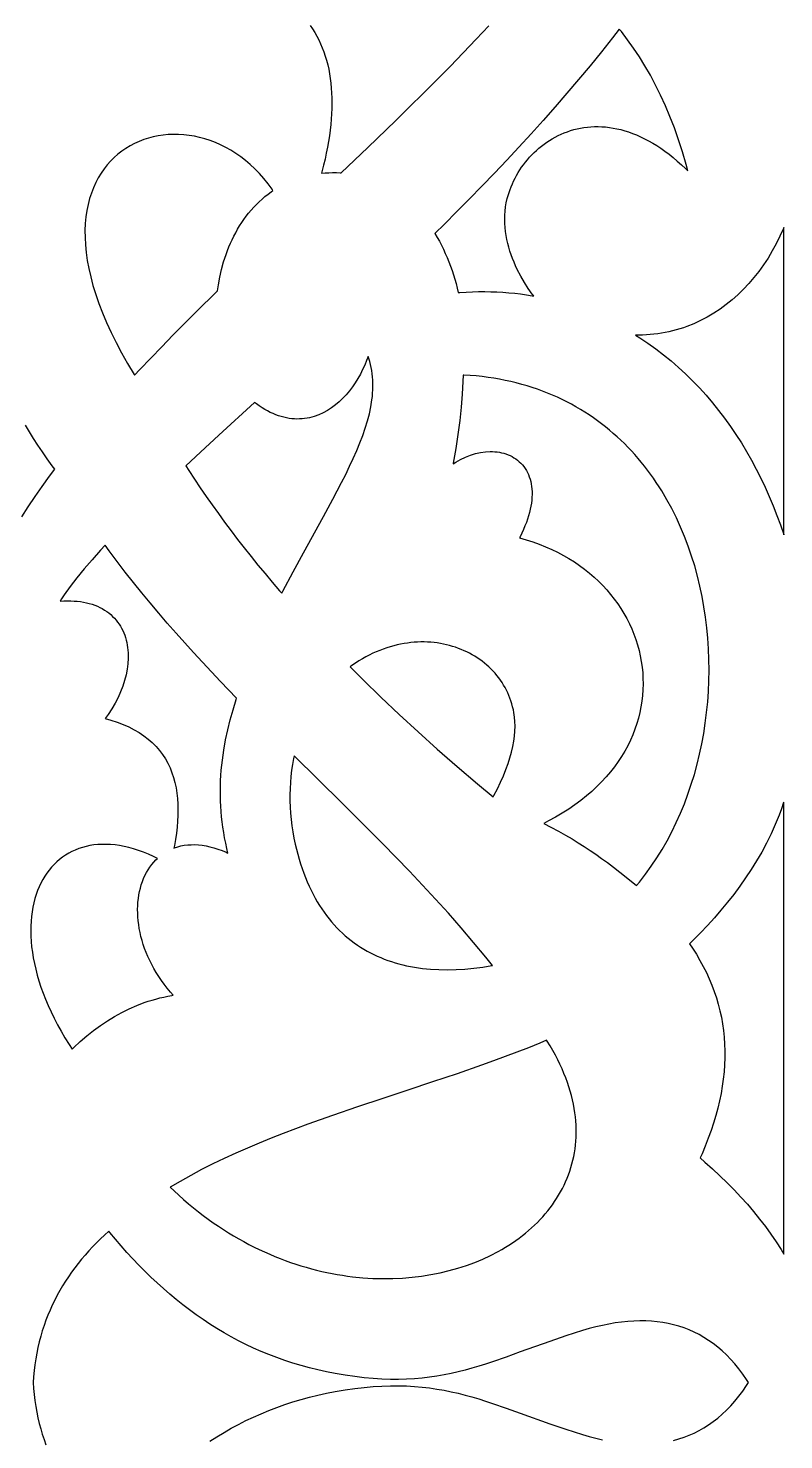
# Model space of a CAD drawing. Extents: x -340 to 340, y -265 to 265.
# Drawn here: x -258.3 to -230.4, y -87.5 to -35.4 of the extents above; entities that cross this region are included whole.
import ezdxf

# ---------------------------------------------------------------- set-up
doc = ezdxf.new("R2010")
doc.units = 0
doc.layers.add('LAYER_1', color=18, linetype='CONTINUOUS')

msp = doc.modelspace()

# ---------------------------------------------------------------- linework, layer by layer
at = {"layer": 'LAYER_1'}
for points in [[(-247.907, -35.26), (-247.82, -35.387), (-247.737, -35.518), (-247.66, -35.653), (-247.588, -35.792), (-247.52, -35.936), (-247.458, -36.083), (-247.401, -36.233), (-247.349, -36.388), (-247.302, -36.546), (-247.26, -36.708), (-247.223, -36.873), (-247.191, -37.042), (-247.164, -37.215), (-247.143, -37.39), (-247.126, -37.57), (-247.114, -37.752), (-247.107, -37.938), (-247.105, -38.128), (-247.108, -38.32), (-247.116, -38.516), (-247.129, -38.715), (-247.147, -38.917), (-247.17, -39.123), (-247.197, -39.331), (-247.23, -39.543), (-247.268, -39.757), (-247.31, -39.975), (-247.358, -40.196), (-247.41, -40.421), (-247.489, -40.716), (-247.359, -40.704), (-247.217, -40.695), (-247.077, -40.69), (-246.939, -40.69), (-246.802, -40.694), (-246.758, -40.697), (-245.779, -39.763), (-244.748, -38.767), (-244.238, -38.269), (-243.733, -37.77), (-243.234, -37.271), (-242.741, -36.771), (-242.255, -36.27), (-241.777, -35.77), (-241.307, -35.269)], [(-258.555, -53.395), (-258.314, -53.021), (-258.062, -52.647), (-257.801, -52.272), (-257.53, -51.898), (-257.338, -51.642), (-257.437, -51.507), (-257.616, -51.253), (-257.79, -51.001), (-257.956, -50.751), (-258.117, -50.503), (-258.271, -50.256), (-258.419, -50.011)], [(-234.49, -87.482), (-234.295, -87.427), (-234.103, -87.364), (-233.916, -87.291), (-233.731, -87.209), (-233.551, -87.118), (-233.373, -87.017), (-233.2, -86.907), (-233.029, -86.786), (-232.862, -86.656), (-232.699, -86.516), (-232.539, -86.366), (-232.382, -86.205), (-232.229, -86.034), (-232.08, -85.852), (-231.934, -85.66), (-231.792, -85.456), (-231.722, -85.347), (-231.792, -85.238), (-231.934, -85.035), (-232.08, -84.843), (-232.229, -84.661), (-232.382, -84.49), (-232.539, -84.329), (-232.699, -84.179), (-232.862, -84.039), (-233.029, -83.909), (-233.2, -83.789), (-233.373, -83.679), (-233.551, -83.578), (-233.731, -83.487), (-233.916, -83.405), (-234.103, -83.332), (-234.295, -83.269), (-234.49, -83.214), (-234.688, -83.168), (-234.891, -83.132), (-235.097, -83.104), (-235.306, -83.084), (-235.52, -83.074), (-235.737, -83.072), (-235.957, -83.078), (-236.182, -83.093), (-236.409, -83.116), (-236.641, -83.148), (-236.876, -83.188), (-237.115, -83.236), (-237.357, -83.293), (-237.602, -83.357), (-237.851, -83.43), (-238.166, -83.528), (-238.471, -83.628), (-239.057, -83.827), (-240.149, -84.219), (-240.667, -84.405), (-241.175, -84.581), (-241.428, -84.664), (-241.68, -84.743), (-241.933, -84.817), (-242.187, -84.887), (-242.442, -84.952), (-242.701, -85.011), (-242.962, -85.064), (-243.228, -85.111), (-243.499, -85.15), (-243.775, -85.183), (-244.057, -85.207), (-244.345, -85.224), (-244.642, -85.232), (-244.946, -85.231), (-245.259, -85.22), (-245.582, -85.2), (-245.915, -85.17), (-246.259, -85.129), (-246.614, -85.078), (-246.982, -85.015), (-247.304, -84.953), (-247.621, -84.883), (-247.933, -84.806), (-248.241, -84.722), (-248.544, -84.631), (-248.844, -84.533), (-249.138, -84.428), (-249.429, -84.316), (-249.715, -84.198), (-249.997, -84.073), (-250.276, -83.942), (-250.55, -83.804), (-250.82, -83.659), (-251.087, -83.508), (-251.349, -83.352), (-251.608, -83.188), (-251.863, -83.019), (-252.115, -82.844), (-252.363, -82.663), (-252.608, -82.476), (-252.85, -82.283), (-253.088, -82.084), (-253.323, -81.88), (-253.555, -81.671), (-253.783, -81.455), (-254.009, -81.235), (-254.232, -81.009), (-254.452, -80.778), (-254.67, -80.541), (-254.884, -80.3), (-255.096, -80.053), (-255.306, -79.803), (-255.341, -79.76), (-255.344, -79.763), (-255.499, -79.904), (-255.649, -80.047), (-255.796, -80.192), (-255.939, -80.34), (-256.079, -80.49), (-256.214, -80.642), (-256.346, -80.797), (-256.473, -80.954), (-256.596, -81.114), (-256.715, -81.276), (-256.83, -81.441), (-256.941, -81.608), (-257.047, -81.778), (-257.149, -81.951), (-257.246, -82.127), (-257.339, -82.305), (-257.427, -82.486), (-257.51, -82.671), (-257.589, -82.858), (-257.662, -83.048), (-257.731, -83.242), (-257.795, -83.438), (-257.853, -83.638), (-257.907, -83.841), (-257.955, -84.047), (-257.998, -84.257), (-258.036, -84.47), (-258.068, -84.687), (-258.095, -84.907), (-258.116, -85.131), (-258.13, -85.347), (-258.116, -85.564), (-258.095, -85.788), (-258.068, -86.008), (-258.036, -86.225), (-257.998, -86.438), (-257.955, -86.648), (-257.907, -86.854), (-257.853, -87.057), (-257.795, -87.257), (-257.731, -87.454), (-257.662, -87.647)], [(-251.608, -87.507), (-251.349, -87.344), (-251.087, -87.187), (-250.82, -87.036), (-250.55, -86.891), (-250.276, -86.753), (-249.997, -86.622), (-249.715, -86.497), (-249.429, -86.378), (-249.138, -86.267), (-248.844, -86.162), (-248.545, -86.064), (-248.241, -85.973), (-247.933, -85.888), (-247.621, -85.811), (-247.304, -85.741), (-246.982, -85.679), (-246.614, -85.616), (-246.259, -85.565), (-245.915, -85.524), (-245.582, -85.494), (-245.259, -85.474), (-244.946, -85.464), (-244.641, -85.463), (-244.345, -85.471), (-244.057, -85.488), (-243.775, -85.513), (-243.499, -85.545), (-243.228, -85.585), (-242.962, -85.632), (-242.701, -85.685), (-242.442, -85.744), (-242.187, -85.809), (-241.933, -85.879), (-241.68, -85.953), (-241.428, -86.032), (-241.175, -86.115), (-240.667, -86.29), (-240.149, -86.477), (-239.057, -86.868), (-238.471, -87.068), (-238.166, -87.167), (-237.851, -87.265), (-237.602, -87.338), (-237.357, -87.403), (-237.115, -87.459)]]:
    msp.add_lwpolyline(points, dxfattribs=at)
for points in [[(-240.695, -42.865), (-240.711, -42.716), (-240.721, -42.565), (-240.724, -42.414), (-240.721, -42.261), (-240.71, -42.108), (-240.691, -41.955), (-240.665, -41.802), (-240.63, -41.65), (-240.6, -41.539), (-240.566, -41.429), (-240.528, -41.32), (-240.487, -41.213), (-240.442, -41.106), (-240.394, -41.001), (-240.342, -40.896), (-240.286, -40.794), (-240.227, -40.692), (-240.165, -40.593), (-240.099, -40.495), (-240.031, -40.399), (-239.958, -40.305), (-239.883, -40.214), (-239.805, -40.124), (-239.724, -40.037), (-239.639, -39.952), (-239.552, -39.871), (-239.462, -39.791), (-239.369, -39.715), (-239.273, -39.642), (-239.175, -39.572), (-239.073, -39.505), (-238.97, -39.442), (-238.863, -39.382), (-238.754, -39.326), (-238.643, -39.274), (-238.529, -39.226), (-238.412, -39.182), (-238.294, -39.142), (-238.173, -39.106), (-238.05, -39.075), (-237.925, -39.049), (-237.798, -39.028), (-237.67, -39.011), (-237.539, -39), (-237.406, -38.994), (-237.272, -38.993), (-237.137, -38.997), (-236.999, -39.007), (-236.861, -39.023), (-236.721, -39.045), (-236.579, -39.072), (-236.437, -39.106), (-236.293, -39.145), (-236.149, -39.191), (-236.003, -39.243), (-235.856, -39.302), (-235.709, -39.367), (-235.561, -39.439), (-235.412, -39.517), (-235.262, -39.602), (-235.112, -39.695), (-234.962, -39.794), (-234.81, -39.9), (-234.659, -40.014), (-234.507, -40.135), (-234.354, -40.264), (-234.202, -40.4), (-234.049, -40.544), (-233.966, -40.625), (-234.028, -40.391), (-234.164, -39.926), (-234.309, -39.476), (-234.462, -39.043), (-234.623, -38.624), (-234.793, -38.221), (-234.97, -37.833), (-235.155, -37.458), (-235.347, -37.098), (-235.547, -36.751), (-235.754, -36.417), (-235.968, -36.095), (-236.189, -35.786), (-236.416, -35.489), (-236.493, -35.395), (-236.743, -35.717), (-237.154, -36.235), (-237.573, -36.748), (-237.997, -37.258), (-238.427, -37.764), (-238.863, -38.266), (-239.304, -38.764), (-239.749, -39.258), (-240.198, -39.747), (-240.65, -40.233), (-241.106, -40.714), (-241.564, -41.191), (-242.024, -41.664), (-242.486, -42.132), (-242.949, -42.596), (-243.299, -42.942), (-243.216, -43.083), (-243.137, -43.226), (-243.06, -43.372), (-242.987, -43.521), (-242.917, -43.672), (-242.85, -43.826), (-242.787, -43.982), (-242.727, -44.139), (-242.67, -44.299), (-242.617, -44.461), (-242.567, -44.624), (-242.52, -44.789), (-242.476, -44.957), (-242.439, -45.12), (-242.38, -45.115), (-242.148, -45.1), (-241.918, -45.09), (-241.689, -45.084), (-241.462, -45.083), (-241.237, -45.087), (-241.013, -45.095), (-240.791, -45.107), (-240.571, -45.124), (-240.353, -45.145), (-240.136, -45.17), (-239.921, -45.2), (-239.708, -45.234), (-239.654, -45.243), (-239.707, -45.175), (-239.853, -44.967), (-239.996, -44.745), (-240.133, -44.509), (-240.261, -44.261), (-240.322, -44.131), (-240.38, -43.999), (-240.434, -43.865), (-240.485, -43.728), (-240.531, -43.589), (-240.574, -43.448), (-240.612, -43.305), (-240.645, -43.16), (-240.672, -43.013)], [(-255.628, -40.715), (-255.731, -40.884), (-255.824, -41.062), (-255.909, -41.249), (-255.985, -41.446), (-256.051, -41.652), (-256.107, -41.867), (-256.152, -42.092), (-256.186, -42.326), (-256.209, -42.57), (-256.22, -42.823), (-256.219, -43.086), (-256.205, -43.358), (-256.177, -43.64), (-256.136, -43.931), (-256.08, -44.231), (-256.01, -44.541), (-255.925, -44.859), (-255.824, -45.187), (-255.707, -45.524), (-255.574, -45.87), (-255.424, -46.225), (-255.257, -46.589), (-255.072, -46.962), (-254.868, -47.343), (-254.646, -47.733), (-254.4, -48.141), (-254.387, -48.167), (-254.192, -47.957), (-253.793, -47.536), (-253.387, -47.115), (-252.975, -46.694), (-252.135, -45.85), (-251.325, -45.054), (-251.296, -44.838), (-251.245, -44.551), (-251.18, -44.266), (-251.102, -43.985), (-251.011, -43.708), (-250.96, -43.57), (-250.906, -43.435), (-250.849, -43.301), (-250.788, -43.169), (-250.723, -43.038), (-250.656, -42.91), (-250.585, -42.784), (-250.51, -42.66), (-250.432, -42.538), (-250.351, -42.419), (-250.266, -42.303), (-250.178, -42.189), (-250.086, -42.079), (-249.991, -41.971), (-249.892, -41.867), (-249.79, -41.766), (-249.684, -41.669), (-249.575, -41.575), (-249.462, -41.485), (-249.346, -41.4), (-249.279, -41.354), (-249.312, -41.304), (-249.462, -41.1), (-249.618, -40.908), (-249.779, -40.726), (-249.945, -40.556), (-250.116, -40.396), (-250.291, -40.248), (-250.47, -40.111), (-250.652, -39.984), (-250.837, -39.868), (-251.024, -39.763), (-251.214, -39.668), (-251.406, -39.584), (-251.599, -39.51), (-251.793, -39.447), (-251.987, -39.394), (-252.182, -39.351), (-252.377, -39.319), (-252.571, -39.296), (-252.764, -39.284), (-252.955, -39.282), (-253.145, -39.29), (-253.333, -39.307), (-253.518, -39.335), (-253.7, -39.372), (-253.878, -39.419), (-254.053, -39.475), (-254.224, -39.541), (-254.391, -39.617), (-254.552, -39.702), (-254.709, -39.796), (-254.859, -39.899), (-255.004, -40.012), (-255.143, -40.134), (-255.275, -40.266), (-255.4, -40.406), (-255.518, -40.556)], [(-230.422, -42.715), (-230.436, -42.75), (-230.563, -43.037), (-230.7, -43.315), (-230.847, -43.584), (-231.003, -43.844), (-231.167, -44.095), (-231.34, -44.336), (-231.522, -44.567), (-231.712, -44.788), (-231.909, -44.998), (-232.114, -45.198), (-232.327, -45.386), (-232.547, -45.563), (-232.773, -45.729), (-233.006, -45.882), (-233.246, -46.023), (-233.491, -46.151), (-233.742, -46.267), (-233.998, -46.368), (-234.129, -46.415), (-234.261, -46.457), (-234.394, -46.496), (-234.528, -46.532), (-234.663, -46.564), (-234.799, -46.592), (-234.936, -46.617), (-235.074, -46.638), (-235.213, -46.655), (-235.354, -46.669), (-235.495, -46.679), (-235.637, -46.685), (-235.779, -46.687), (-235.89, -46.686), (-235.734, -46.783), (-235.435, -46.984), (-235.143, -47.194), (-234.858, -47.413), (-234.58, -47.641), (-234.308, -47.878), (-234.044, -48.123), (-233.786, -48.377), (-233.536, -48.638), (-233.293, -48.908), (-233.057, -49.184), (-232.828, -49.468), (-232.607, -49.759), (-232.393, -50.056), (-232.186, -50.36), (-231.987, -50.67), (-231.796, -50.986), (-231.612, -51.308), (-231.436, -51.634), (-231.267, -51.966), (-231.107, -52.303), (-230.955, -52.645), (-230.81, -52.991), (-230.673, -53.341), (-230.545, -53.695), (-230.425, -54.052), (-230.422, -54.062)], [(-245.6, -48.83), (-245.592, -48.708), (-245.589, -48.587), (-245.589, -48.467), (-245.594, -48.349), (-245.602, -48.231), (-245.615, -48.115), (-245.632, -47.999), (-245.653, -47.885), (-245.679, -47.771), (-245.709, -47.658), (-245.743, -47.547), (-245.769, -47.474), (-245.823, -47.623), (-245.893, -47.793), (-245.97, -47.961), (-246.054, -48.126), (-246.145, -48.288), (-246.243, -48.445), (-246.348, -48.598), (-246.459, -48.746), (-246.578, -48.887), (-246.702, -49.021), (-246.834, -49.148), (-246.972, -49.265), (-247.117, -49.374), (-247.268, -49.471), (-247.425, -49.558), (-247.588, -49.632), (-247.756, -49.692), (-247.845, -49.717), (-247.933, -49.739), (-248.022, -49.756), (-248.113, -49.77), (-248.205, -49.779), (-248.298, -49.784), (-248.393, -49.785), (-248.488, -49.781), (-248.584, -49.773), (-248.681, -49.761), (-248.779, -49.744), (-248.877, -49.722), (-248.976, -49.695), (-249.076, -49.663), (-249.176, -49.627), (-249.276, -49.586), (-249.378, -49.539), (-249.479, -49.488), (-249.581, -49.431), (-249.684, -49.369), (-249.786, -49.302), (-249.889, -49.229), (-249.96, -49.176), (-251.274, -50.377), (-251.96, -51.008), (-252.498, -51.509), (-252.384, -51.688), (-252.176, -52.006), (-251.963, -52.324), (-251.746, -52.641), (-251.523, -52.958), (-251.296, -53.276), (-251.064, -53.593), (-250.827, -53.909), (-250.586, -54.226), (-250.339, -54.543), (-250.088, -54.859), (-249.833, -55.175), (-249.573, -55.491), (-249.308, -55.807), (-249.038, -56.123), (-248.956, -56.217), (-248.916, -56.14), (-248.539, -55.421), (-248.159, -54.722), (-247.419, -53.385), (-247.071, -52.747), (-246.746, -52.129), (-246.594, -51.827), (-246.45, -51.53), (-246.314, -51.238), (-246.188, -50.951), (-246.072, -50.669), (-245.966, -50.392), (-245.873, -50.119), (-245.791, -49.851), (-245.722, -49.589), (-245.667, -49.331), (-245.626, -49.077), (-245.611, -48.954)], [(-238.261, -49.242), (-238.431, -49.152), (-238.605, -49.066), (-238.781, -48.983), (-238.96, -48.904), (-239.142, -48.828), (-239.327, -48.756), (-239.515, -48.688), (-239.706, -48.623), (-239.899, -48.563), (-240.096, -48.506), (-240.296, -48.453), (-240.499, -48.404), (-240.705, -48.359), (-240.914, -48.318), (-241.125, -48.281), (-241.34, -48.249), (-241.558, -48.221), (-241.779, -48.197), (-242.003, -48.177), (-242.23, -48.162), (-242.26, -48.161), (-242.268, -48.406), (-242.294, -48.871), (-242.334, -49.35), (-242.386, -49.844), (-242.452, -50.352), (-242.531, -50.874), (-242.625, -51.411), (-242.631, -51.44), (-242.533, -51.377), (-242.351, -51.275), (-242.168, -51.189), (-241.984, -51.117), (-241.8, -51.062), (-241.618, -51.021), (-241.438, -50.996), (-241.263, -50.986), (-241.174, -50.987), (-241.088, -50.992), (-241.003, -51.001), (-240.919, -51.014), (-240.837, -51.03), (-240.756, -51.051), (-240.677, -51.075), (-240.6, -51.104), (-240.525, -51.137), (-240.452, -51.173), (-240.382, -51.214), (-240.314, -51.259), (-240.249, -51.307), (-240.187, -51.36), (-240.128, -51.417), (-240.072, -51.477), (-240.02, -51.541), (-239.971, -51.609), (-239.926, -51.681), (-239.886, -51.756), (-239.849, -51.834), (-239.816, -51.915), (-239.788, -52), (-239.764, -52.088), (-239.745, -52.178), (-239.73, -52.272), (-239.72, -52.368), (-239.714, -52.467), (-239.713, -52.569), (-239.717, -52.673), (-239.726, -52.78), (-239.739, -52.89), (-239.758, -53.002), (-239.781, -53.117), (-239.81, -53.235), (-239.843, -53.355), (-239.882, -53.477), (-239.926, -53.603), (-239.976, -53.73), (-240.031, -53.861), (-240.092, -53.994), (-240.158, -54.13), (-240.182, -54.176), (-239.931, -54.246), (-239.686, -54.323), (-239.448, -54.408), (-239.216, -54.5), (-238.99, -54.599), (-238.771, -54.705), (-238.558, -54.817), (-238.352, -54.936), (-238.153, -55.061), (-237.961, -55.193), (-237.775, -55.329), (-237.597, -55.472), (-237.426, -55.619), (-237.262, -55.772), (-237.105, -55.93), (-236.956, -56.092), (-236.813, -56.259), (-236.679, -56.43), (-236.552, -56.605), (-236.433, -56.784), (-236.321, -56.967), (-236.218, -57.153), (-236.122, -57.342), (-236.034, -57.534), (-235.955, -57.728), (-235.883, -57.926), (-235.82, -58.125), (-235.765, -58.326), (-235.719, -58.53), (-235.681, -58.735), (-235.652, -58.941), (-235.631, -59.148), (-235.619, -59.356), (-235.616, -59.565), (-235.622, -59.775), (-235.637, -59.984), (-235.66, -60.194), (-235.693, -60.403), (-235.735, -60.612), (-235.787, -60.82), (-235.847, -61.027), (-235.918, -61.233), (-235.997, -61.438), (-236.086, -61.641), (-236.185, -61.842), (-236.293, -62.041), (-236.411, -62.237), (-236.538, -62.431), (-236.676, -62.622), (-236.823, -62.811), (-236.98, -62.995), (-237.147, -63.177), (-237.324, -63.354), (-237.511, -63.528), (-237.708, -63.698), (-237.915, -63.863), (-238.132, -64.024), (-238.36, -64.18), (-238.598, -64.331), (-238.846, -64.476), (-239.104, -64.617), (-239.285, -64.708), (-239.019, -64.847), (-238.741, -64.999), (-238.482, -65.144), (-238.238, -65.285), (-238.007, -65.424), (-237.785, -65.564), (-237.569, -65.705), (-237.357, -65.85), (-237.145, -66.001), (-236.93, -66.159), (-236.709, -66.327), (-236.24, -66.698), (-235.861, -67.007), (-235.752, -66.875), (-235.638, -66.733), (-235.528, -66.589), (-235.312, -66.291), (-235.108, -65.986), (-234.913, -65.671), (-234.728, -65.349), (-234.554, -65.019), (-234.39, -64.681), (-234.236, -64.337), (-234.092, -63.986), (-233.959, -63.63), (-233.836, -63.268), (-233.723, -62.901), (-233.621, -62.529), (-233.53, -62.153), (-233.448, -61.774), (-233.378, -61.391), (-233.318, -61.006), (-233.269, -60.618), (-233.23, -60.228), (-233.202, -59.838), (-233.185, -59.446), (-233.178, -59.054), (-233.183, -58.661), (-233.198, -58.27), (-233.224, -57.879), (-233.26, -57.49), (-233.308, -57.102), (-233.367, -56.717), (-233.436, -56.334), (-233.517, -55.955), (-233.608, -55.58), (-233.711, -55.208), (-233.824, -54.841), (-233.948, -54.48), (-234.084, -54.123), (-234.23, -53.773), (-234.388, -53.429), (-234.557, -53.092), (-234.737, -52.762), (-234.928, -52.439), (-235.027, -52.282), (-235.13, -52.126), (-235.235, -51.973), (-235.343, -51.821), (-235.453, -51.672), (-235.567, -51.525), (-235.683, -51.38), (-235.803, -51.238), (-235.925, -51.098), (-236.049, -50.961), (-236.177, -50.826), (-236.307, -50.694), (-236.441, -50.565), (-236.577, -50.438), (-236.716, -50.315), (-236.857, -50.194), (-237.002, -50.076), (-237.149, -49.96), (-237.299, -49.848), (-237.452, -49.739), (-237.608, -49.633), (-237.767, -49.531), (-237.929, -49.431), (-238.093, -49.335)], [(-252.937, -65.62), (-252.912, -65.61), (-252.796, -65.573), (-252.677, -65.542), (-252.555, -65.519), (-252.429, -65.503), (-252.299, -65.495), (-252.167, -65.494), (-252.031, -65.501), (-251.893, -65.516), (-251.752, -65.538), (-251.608, -65.569), (-251.462, -65.608), (-251.313, -65.655), (-251.161, -65.71), (-251.007, -65.773), (-250.942, -65.803), (-250.981, -65.642), (-251.025, -65.443), (-251.064, -65.245), (-251.099, -65.048), (-251.129, -64.852), (-251.155, -64.657), (-251.177, -64.463), (-251.194, -64.27), (-251.207, -64.077), (-251.216, -63.886), (-251.221, -63.695), (-251.223, -63.505), (-251.22, -63.315), (-251.213, -63.126), (-251.202, -62.937), (-251.188, -62.749), (-251.17, -62.562), (-251.149, -62.374), (-251.096, -62.001), (-251.029, -61.629), (-250.95, -61.257), (-250.858, -60.885), (-250.755, -60.513), (-250.641, -60.143), (-250.623, -60.084), (-251.214, -59.471), (-251.88, -58.765), (-252.209, -58.407), (-252.536, -58.047), (-252.86, -57.684), (-253.181, -57.317), (-253.499, -56.948), (-253.814, -56.575), (-254.125, -56.198), (-254.432, -55.817), (-254.736, -55.432), (-255.035, -55.042), (-255.33, -54.648), (-255.476, -54.447), (-255.645, -54.63), (-255.958, -54.98), (-256.249, -55.32), (-256.517, -55.649), (-256.762, -55.968), (-256.984, -56.276), (-257.085, -56.425), (-257.139, -56.509), (-257.003, -56.501), (-256.874, -56.497), (-256.747, -56.498), (-256.624, -56.503), (-256.505, -56.513), (-256.389, -56.526), (-256.276, -56.544), (-256.167, -56.567), (-256.061, -56.593), (-255.958, -56.623), (-255.859, -56.658), (-255.764, -56.696), (-255.672, -56.738), (-255.584, -56.784), (-255.499, -56.834), (-255.419, -56.887), (-255.342, -56.944), (-255.268, -57.005), (-255.199, -57.068), (-255.134, -57.135), (-255.072, -57.204), (-255.015, -57.277), (-254.961, -57.352), (-254.912, -57.43), (-254.866, -57.51), (-254.825, -57.592), (-254.788, -57.677), (-254.754, -57.764), (-254.725, -57.852), (-254.699, -57.942), (-254.677, -58.034), (-254.659, -58.127), (-254.645, -58.224), (-254.628, -58.415), (-254.625, -58.613), (-254.637, -58.815), (-254.664, -59.019), (-254.704, -59.226), (-254.758, -59.435), (-254.825, -59.645), (-254.906, -59.856), (-255.001, -60.067), (-255.108, -60.277), (-255.229, -60.485), (-255.363, -60.691), (-255.472, -60.843), (-255.272, -60.898), (-255.037, -60.974), (-254.814, -61.058), (-254.604, -61.15), (-254.407, -61.251), (-254.221, -61.359), (-254.047, -61.475), (-253.885, -61.599), (-253.736, -61.73), (-253.597, -61.869), (-253.471, -62.014), (-253.356, -62.167), (-253.253, -62.326), (-253.161, -62.491), (-253.079, -62.662), (-253.009, -62.838), (-252.949, -63.02), (-252.899, -63.206), (-252.859, -63.397), (-252.828, -63.592), (-252.806, -63.792), (-252.793, -63.996), (-252.788, -64.204), (-252.792, -64.416), (-252.803, -64.631), (-252.822, -64.85), (-252.847, -65.072), (-252.88, -65.298), (-252.919, -65.528)], [(-242.539, -58.211), (-242.648, -58.176), (-242.758, -58.144), (-242.871, -58.116), (-242.984, -58.091), (-243.1, -58.069), (-243.216, -58.051), (-243.334, -58.036), (-243.453, -58.025), (-243.573, -58.018), (-243.695, -58.014), (-243.817, -58.014), (-243.94, -58.017), (-244.065, -58.025), (-244.189, -58.036), (-244.315, -58.052), (-244.441, -58.071), (-244.568, -58.094), (-244.696, -58.122), (-244.823, -58.153), (-244.951, -58.189), (-245.08, -58.229), (-245.208, -58.274), (-245.337, -58.323), (-245.466, -58.376), (-245.595, -58.433), (-245.723, -58.496), (-245.852, -58.563), (-245.98, -58.634), (-246.108, -58.71), (-246.236, -58.791), (-246.363, -58.877), (-246.434, -58.928), (-245.952, -59.412), (-245.292, -60.054), (-244.616, -60.694), (-243.923, -61.332), (-243.212, -61.97), (-242.483, -62.607), (-241.734, -63.246), (-241.151, -63.732), (-241.126, -63.685), (-240.996, -63.434), (-240.88, -63.191), (-240.775, -62.954), (-240.682, -62.725), (-240.601, -62.502), (-240.532, -62.285), (-240.474, -62.076), (-240.427, -61.872), (-240.391, -61.676), (-240.365, -61.485), (-240.349, -61.301), (-240.344, -61.123), (-240.348, -60.951), (-240.362, -60.784), (-240.385, -60.622), (-240.406, -60.513), (-240.431, -60.404), (-240.461, -60.297), (-240.494, -60.192), (-240.53, -60.089), (-240.57, -59.988), (-240.614, -59.888), (-240.661, -59.791), (-240.712, -59.695), (-240.766, -59.602), (-240.823, -59.511), (-240.883, -59.422), (-240.946, -59.335), (-241.013, -59.251), (-241.082, -59.169), (-241.154, -59.089), (-241.229, -59.012), (-241.307, -58.937), (-241.388, -58.864), (-241.471, -58.795), (-241.557, -58.727), (-241.645, -58.663), (-241.736, -58.601), (-241.829, -58.542), (-241.924, -58.486), (-242.021, -58.432), (-242.121, -58.382), (-242.222, -58.335), (-242.326, -58.29), (-242.431, -58.249)], [(-248.619, -62.975), (-248.637, -63.2), (-248.649, -63.426), (-248.654, -63.653), (-248.653, -63.88), (-248.645, -64.109), (-248.63, -64.337), (-248.608, -64.566), (-248.58, -64.794), (-248.546, -65.022), (-248.505, -65.249), (-248.457, -65.475), (-248.413, -65.665), (-248.365, -65.85), (-248.314, -66.031), (-248.26, -66.208), (-248.203, -66.38), (-248.143, -66.548), (-248.08, -66.712), (-248.015, -66.871), (-247.946, -67.026), (-247.875, -67.176), (-247.801, -67.323), (-247.724, -67.465), (-247.645, -67.603), (-247.563, -67.737), (-247.479, -67.867), (-247.392, -67.992), (-247.302, -68.114), (-247.211, -68.232), (-247.116, -68.346), (-247.02, -68.456), (-246.92, -68.562), (-246.819, -68.665), (-246.715, -68.763), (-246.61, -68.858), (-246.501, -68.949), (-246.391, -69.037), (-246.278, -69.12), (-246.164, -69.201), (-246.047, -69.277), (-245.928, -69.35), (-245.807, -69.42), (-245.684, -69.486), (-245.559, -69.549), (-245.432, -69.608), (-245.303, -69.664), (-245.172, -69.716), (-245.039, -69.765), (-244.905, -69.811), (-244.768, -69.854), (-244.63, -69.893), (-244.489, -69.928), (-244.347, -69.961), (-244.204, -69.99), (-244.059, -70.016), (-243.763, -70.059), (-243.461, -70.089), (-243.153, -70.106), (-242.839, -70.111), (-242.52, -70.104), (-242.196, -70.085), (-241.867, -70.053), (-241.533, -70.011), (-241.196, -69.956), (-241.177, -69.953), (-241.419, -69.65), (-241.874, -69.1), (-242.336, -68.56), (-242.803, -68.029), (-243.277, -67.505), (-243.756, -66.988), (-244.24, -66.476), (-244.728, -65.969), (-245.221, -65.466), (-245.718, -64.966), (-246.721, -63.969), (-248.501, -62.218), (-248.521, -62.31), (-248.56, -62.53), (-248.593, -62.751)], [(-230.422, -63.924), (-230.428, -63.944), (-230.509, -64.173), (-230.595, -64.402), (-230.737, -64.753), (-230.892, -65.097), (-231.059, -65.435), (-231.237, -65.767), (-231.425, -66.091), (-231.623, -66.41), (-231.83, -66.722), (-232.046, -67.028), (-232.27, -67.328), (-232.502, -67.622), (-232.74, -67.911), (-232.985, -68.194), (-233.236, -68.472), (-233.493, -68.744), (-233.754, -69.012), (-233.899, -69.156), (-233.788, -69.32), (-233.648, -69.541), (-233.517, -69.764), (-233.394, -69.989), (-233.28, -70.216), (-233.174, -70.445), (-233.078, -70.676), (-232.989, -70.91), (-232.91, -71.145), (-232.84, -71.383), (-232.778, -71.623), (-232.725, -71.865), (-232.681, -72.109), (-232.646, -72.356), (-232.621, -72.604), (-232.604, -72.855), (-232.596, -73.109), (-232.597, -73.364), (-232.607, -73.622), (-232.626, -73.882), (-232.655, -74.145), (-232.692, -74.41), (-232.739, -74.677), (-232.795, -74.947), (-232.859, -75.219), (-232.933, -75.493), (-233.016, -75.771), (-233.108, -76.05), (-233.21, -76.333), (-233.32, -76.618), (-233.44, -76.906), (-233.508, -77.059), (-233.333, -77.212), (-233.053, -77.464), (-232.78, -77.72), (-232.515, -77.977), (-232.257, -78.238), (-232.008, -78.502), (-231.767, -78.768), (-231.535, -79.038), (-231.312, -79.311), (-231.099, -79.587), (-230.896, -79.867), (-230.703, -80.15), (-230.521, -80.437), (-230.422, -80.606)], [(-252.96, -71.055), (-253.067, -70.933), (-253.183, -70.792), (-253.294, -70.649), (-253.398, -70.505), (-253.497, -70.359), (-253.589, -70.213), (-253.675, -70.066), (-253.755, -69.918), (-253.829, -69.77), (-253.898, -69.622), (-253.96, -69.473), (-254.017, -69.325), (-254.068, -69.177), (-254.113, -69.029), (-254.153, -68.882), (-254.187, -68.735), (-254.215, -68.59), (-254.238, -68.445), (-254.256, -68.302), (-254.268, -68.16), (-254.275, -68.02), (-254.277, -67.882), (-254.273, -67.745), (-254.264, -67.611), (-254.25, -67.479), (-254.23, -67.349), (-254.206, -67.222), (-254.176, -67.098), (-254.141, -66.977), (-254.101, -66.858), (-254.056, -66.744), (-254.006, -66.632), (-253.951, -66.525), (-253.891, -66.421), (-253.825, -66.322), (-253.755, -66.227), (-253.68, -66.136), (-253.6, -66.051), (-253.547, -66), (-253.691, -65.929), (-253.878, -65.845), (-254.064, -65.77), (-254.246, -65.704), (-254.425, -65.647), (-254.602, -65.599), (-254.775, -65.559), (-254.946, -65.528), (-255.112, -65.505), (-255.276, -65.49), (-255.435, -65.483), (-255.592, -65.483), (-255.744, -65.492), (-255.893, -65.507), (-256.037, -65.53), (-256.178, -65.56), (-256.315, -65.597), (-256.448, -65.641), (-256.577, -65.692), (-256.701, -65.749), (-256.822, -65.812), (-256.938, -65.882), (-257.049, -65.959), (-257.157, -66.041), (-257.26, -66.13), (-257.358, -66.224), (-257.452, -66.325), (-257.541, -66.431), (-257.625, -66.544), (-257.704, -66.662), (-257.779, -66.786), (-257.848, -66.915), (-257.911, -67.05), (-257.969, -67.191), (-258.022, -67.336), (-258.069, -67.487), (-258.11, -67.644), (-258.145, -67.805), (-258.173, -67.971), (-258.196, -68.142), (-258.212, -68.318), (-258.221, -68.498), (-258.223, -68.683), (-258.219, -68.872), (-258.208, -69.065), (-258.189, -69.262), (-258.163, -69.464), (-258.13, -69.669), (-258.089, -69.878), (-258.04, -70.09), (-257.984, -70.306), (-257.92, -70.525), (-257.847, -70.748), (-257.766, -70.973), (-257.677, -71.201), (-257.58, -71.432), (-257.473, -71.666), (-257.358, -71.903), (-257.235, -72.141), (-257.102, -72.382), (-256.96, -72.626), (-256.809, -72.871), (-256.697, -73.042), (-256.636, -72.981), (-256.395, -72.758), (-256.151, -72.547), (-255.901, -72.349), (-255.648, -72.164), (-255.39, -71.991), (-255.127, -71.831), (-254.86, -71.684), (-254.588, -71.55), (-254.311, -71.43), (-254.032, -71.325), (-253.888, -71.276), (-253.745, -71.232), (-253.6, -71.191), (-253.455, -71.153), (-253.308, -71.12), (-253.16, -71.089), (-253.011, -71.063)], [(-251.083, -77.078), (-251.501, -77.279), (-251.913, -77.487), (-252.317, -77.701), (-252.712, -77.921), (-253.075, -78.135), (-252.933, -78.27), (-252.756, -78.433), (-252.578, -78.592), (-252.398, -78.746), (-252.217, -78.895), (-252.035, -79.04), (-251.852, -79.18), (-251.667, -79.316), (-251.482, -79.448), (-251.296, -79.575), (-251.11, -79.698), (-250.922, -79.816), (-250.734, -79.93), (-250.545, -80.04), (-250.355, -80.145), (-250.165, -80.247), (-249.975, -80.344), (-249.784, -80.437), (-249.592, -80.526), (-249.401, -80.611), (-249.209, -80.692), (-249.017, -80.769), (-248.824, -80.841), (-248.632, -80.91), (-248.44, -80.975), (-248.247, -81.036), (-248.055, -81.094), (-247.863, -81.147), (-247.671, -81.197), (-247.479, -81.243), (-247.288, -81.285), (-247.097, -81.323), (-246.906, -81.358), (-246.716, -81.389), (-246.527, -81.417), (-246.339, -81.44), (-245.962, -81.478), (-245.59, -81.501), (-245.221, -81.511), (-244.856, -81.507), (-244.496, -81.49), (-244.14, -81.46), (-243.791, -81.418), (-243.447, -81.363), (-243.109, -81.296), (-242.779, -81.217), (-242.456, -81.126), (-242.14, -81.024), (-241.833, -80.911), (-241.535, -80.787), (-241.246, -80.652), (-240.966, -80.507), (-240.831, -80.431), (-240.698, -80.353), (-240.567, -80.271), (-240.439, -80.188), (-240.314, -80.102), (-240.192, -80.014), (-240.072, -79.923), (-239.956, -79.83), (-239.843, -79.735), (-239.732, -79.638), (-239.625, -79.539), (-239.52, -79.437), (-239.419, -79.333), (-239.322, -79.228), (-239.227, -79.12), (-239.136, -79.01), (-239.049, -78.898), (-238.964, -78.785), (-238.884, -78.669), (-238.807, -78.552), (-238.733, -78.432), (-238.663, -78.311), (-238.597, -78.188), (-238.535, -78.064), (-238.476, -77.937), (-238.421, -77.809), (-238.371, -77.679), (-238.324, -77.548), (-238.281, -77.414), (-238.242, -77.279), (-238.207, -77.143), (-238.177, -77.005), (-238.151, -76.865), (-238.129, -76.724), (-238.111, -76.581), (-238.098, -76.437), (-238.089, -76.291), (-238.085, -76.144), (-238.085, -75.995), (-238.09, -75.845), (-238.1, -75.693), (-238.114, -75.54), (-238.134, -75.386), (-238.158, -75.23), (-238.187, -75.073), (-238.221, -74.914), (-238.261, -74.754), (-238.305, -74.593), (-238.355, -74.431), (-238.41, -74.267), (-238.47, -74.102), (-238.536, -73.936), (-238.607, -73.769), (-238.684, -73.601), (-238.767, -73.432), (-238.855, -73.261), (-238.949, -73.09), (-239.049, -72.917), (-239.155, -72.744), (-239.177, -72.71), (-239.43, -72.817), (-239.848, -72.987), (-240.273, -73.154), (-240.703, -73.317), (-241.139, -73.478), (-241.581, -73.636), (-242.476, -73.947), (-243.386, -74.253), (-244.305, -74.557), (-245.23, -74.862), (-246.157, -75.171), (-247.08, -75.487), (-247.539, -75.649), (-247.996, -75.814), (-248.45, -75.981), (-248.9, -76.153), (-249.347, -76.329), (-249.789, -76.509), (-250.226, -76.693), (-250.657, -76.883)]]:
    msp.add_lwpolyline(points, close=True, dxfattribs=at)

doc.saveas('drawing.dxf')
